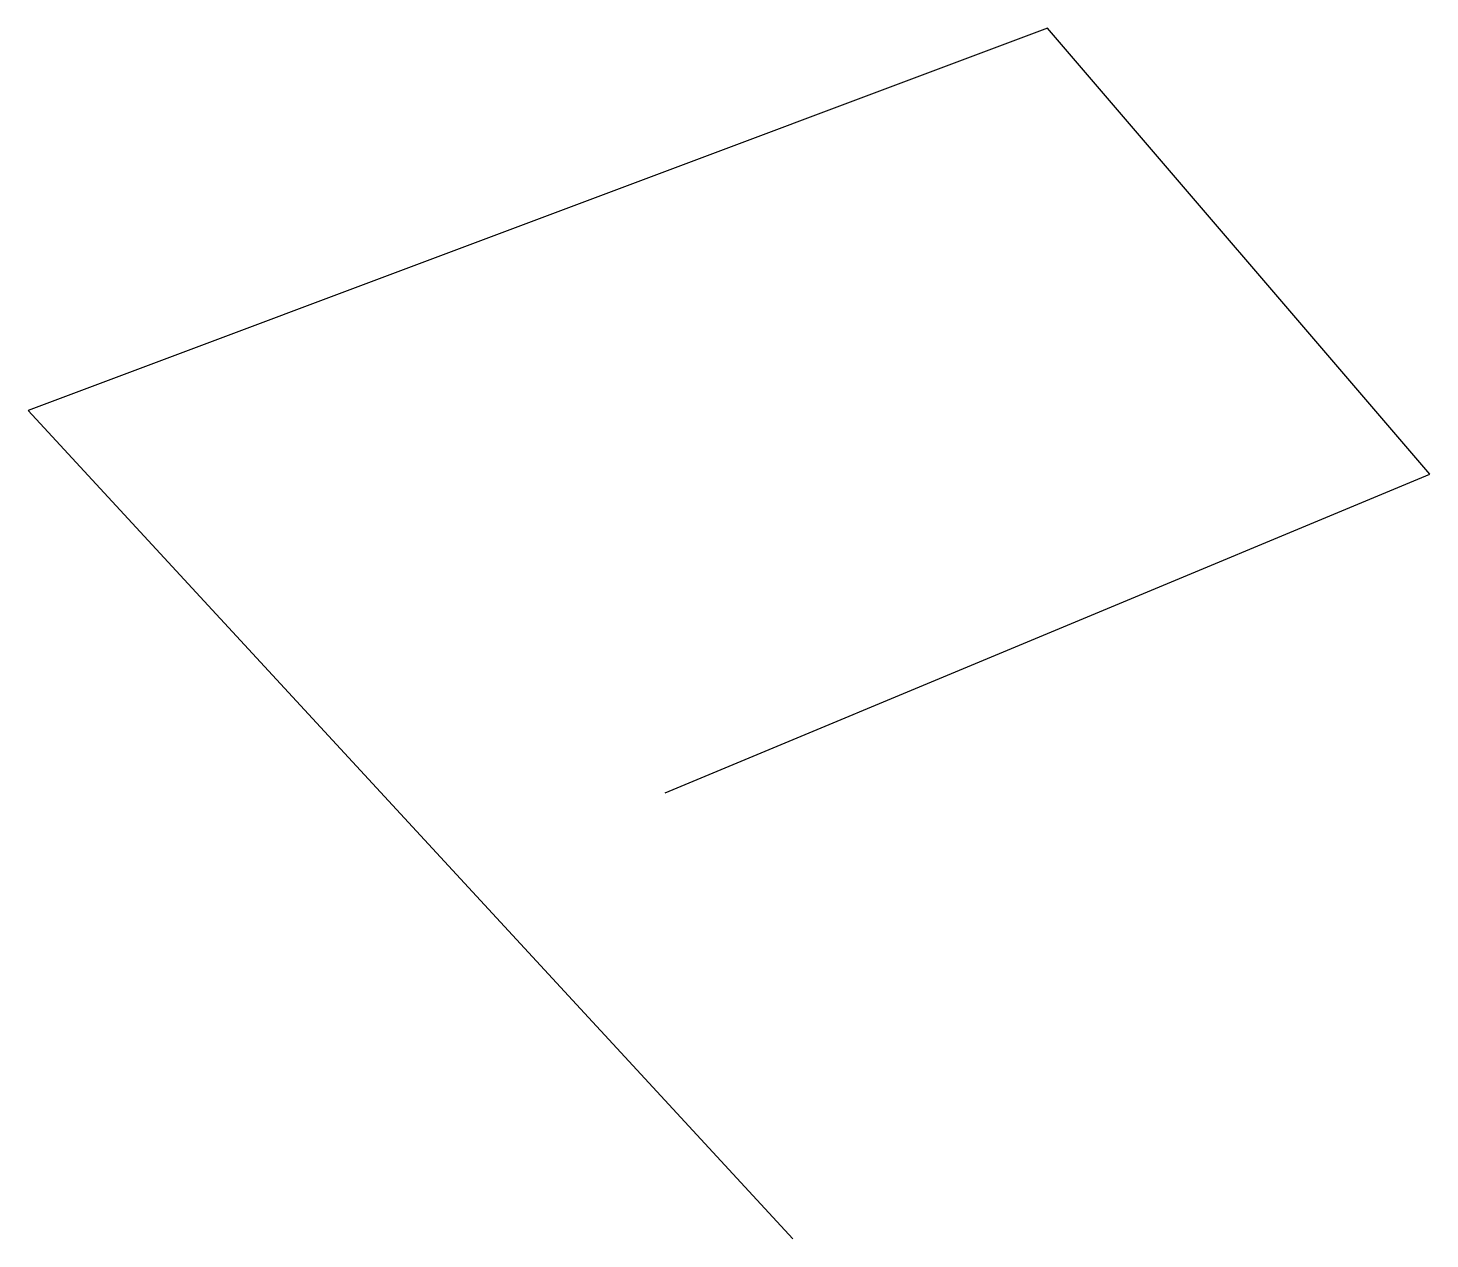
# Model space of a CAD drawing. Extents: x -2 to 3.5, y -1.75 to 3.
import ezdxf

# ---------------------------------------------------------------- set-up
doc = ezdxf.new("R2010")
doc.units = 0
doc.header["$MEASUREMENT"] = 0

msp = doc.modelspace()

# ---------------------------------------------------------------- linework, layer by layer
msp.add_lwpolyline([(0.5, 0), (3.5, 1.25), (2, 3), (-2, 1.5), (1, -1.75)])

doc.saveas('drawing.dxf')
